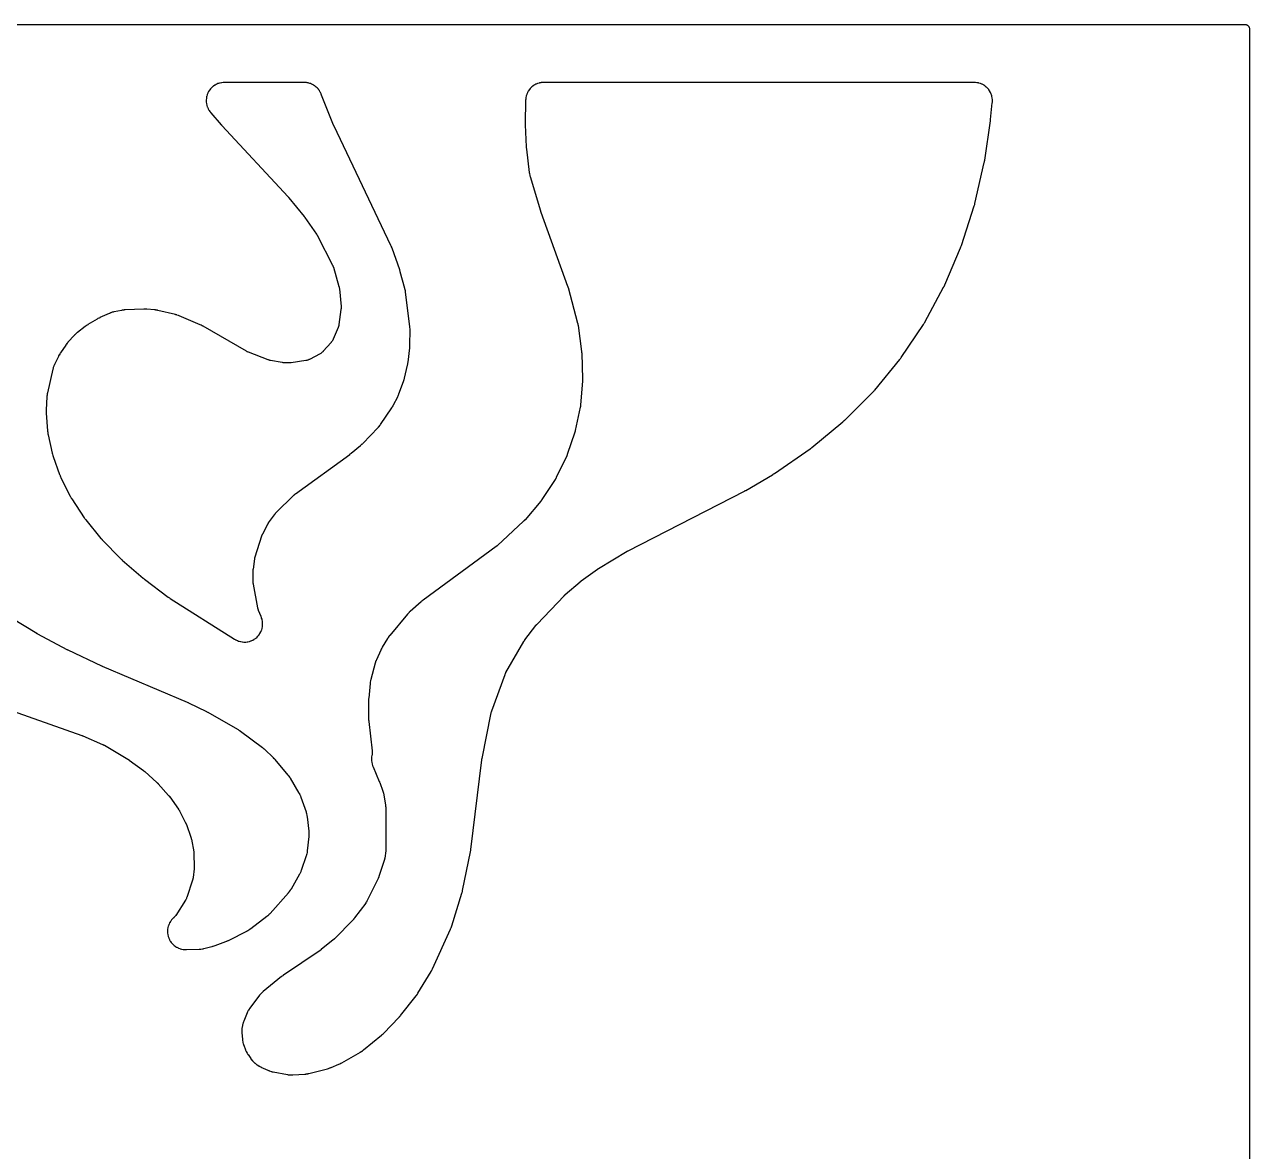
# Model space of a CAD drawing. Header units: millimetres. Extents: x 0 to 300, y 0 to 300.
# Drawn here: x 130.9 to 300, y 144.5 to 300.1 of the extents above; entities that cross this region are included whole.
import ezdxf

# ---------------------------------------------------------------- set-up
doc = ezdxf.new("R2010")
doc.units = ezdxf.units.MM
doc.layers.add('CUT', color=7, linetype='CONTINUOUS')

msp = doc.modelspace()

# ---------------------------------------------------------------- linework, layer by layer
at = {"layer": 'CUT'}
for points in [[(1.4375, 300.0625), (298.5289, 300.0625), (299.4142, 300.0625), (299.4877, 300.0589), (299.5458, 300.0503), (299.6029, 300.036), (299.6583, 300.0162), (299.7114, 299.991), (299.7619, 299.9608), (299.8091, 299.9257), (299.8527, 299.8863), (299.8922, 299.8427), (299.9272, 299.7954), (299.9574, 299.745), (299.9826, 299.6918), (300.0024, 299.6365), (300.0167, 299.5794), (300.0253, 299.5212), (300.0289, 299.4478), (300.0289, 298.5625), (300.0289, 1.4375)], [(126.9577, 206.1261), (138.8512, 201.9427), (138.8572, 201.9406), (138.8713, 201.9355), (138.8773, 201.9333), (138.8917, 201.9281), (138.899, 201.9253), (138.9162, 201.9188), (138.9235, 201.916), (138.932, 201.9127), (138.9393, 201.9099), (138.9564, 201.9031), (138.9637, 201.9001), (138.9675, 201.8986), (138.9761, 201.895), (138.9961, 201.8866), (139.0047, 201.883), (141.7042, 200.7158), (141.7169, 200.7101), (141.7466, 200.6967), (141.7593, 200.6909), (141.7745, 200.6837), (141.787, 200.6777), (141.8161, 200.6635), (141.8286, 200.6573), (141.8428, 200.6501), (141.8551, 200.6437), (141.8838, 200.6286), (141.8961, 200.622), (141.9109, 200.6139), (141.9231, 200.6071), (141.9513, 200.5911), (141.9633, 200.5841), (145.1933, 198.6841), (145.2035, 198.678), (145.2271, 198.6637), (145.2372, 198.6575), (145.2494, 198.6499), (145.2594, 198.6435), (145.2826, 198.6286), (145.2925, 198.6221), (145.3039, 198.6146), (145.3137, 198.608), (145.3366, 198.5925), (145.3463, 198.5858), (145.3581, 198.5775), (145.3678, 198.5707), (145.3902, 198.5545), (145.3997, 198.5475), (147.3588, 197.0983), (147.3671, 197.0921), (147.3865, 197.0773), (147.3948, 197.071), (147.4049, 197.0632), (147.4131, 197.0567), (147.4321, 197.0416), (147.4403, 197.035), (147.4496, 197.0275), (147.4576, 197.0208), (147.4763, 197.0052), (147.4843, 196.9985), (147.494, 196.9902), (147.5019, 196.9834), (147.5202, 196.9674), (147.528, 196.9605), (149.2216, 195.4459), (149.231, 195.4374), (149.2527, 195.4174), (149.262, 195.4087), (149.2732, 195.3981), (149.2823, 195.3894), (149.3035, 195.3688), (149.3125, 195.3599), (149.3228, 195.3496), (149.3317, 195.3406), (149.3522, 195.3194), (149.361, 195.3103), (149.3716, 195.299), (149.3802, 195.2898), (149.4002, 195.268), (149.4087, 195.2586), (150.834, 193.6615), (150.8422, 193.6522), (150.8612, 193.6303), (150.8693, 193.6209), (150.879, 193.6093), (150.887, 193.5998), (150.9053, 193.5774), (150.9131, 193.5678), (150.922, 193.5566), (150.9297, 193.5469), (150.9474, 193.524), (150.955, 193.5142), (150.9641, 193.5021), (150.9715, 193.4921), (150.9886, 193.4688), (150.9958, 193.4588), (152.183, 191.7901), (152.187, 191.7846), (152.1961, 191.7715), (152.1977, 191.7691), (152.2149, 191.7435), (152.2484, 191.6917), (152.2596, 191.6737), (152.2744, 191.6482), (152.3122, 191.5801), (152.3279, 191.5505), (153.1633, 189.9043), (153.1696, 189.8915), (153.1841, 189.8617), (153.1903, 189.8489), (153.1975, 189.8335), (153.2033, 189.8207), (153.2168, 189.7908), (153.2224, 189.7779), (153.2289, 189.763), (153.2343, 189.75), (153.2469, 189.7196), (153.2522, 189.7065), (153.2585, 189.6905), (153.2635, 189.6773), (153.2751, 189.6465), (153.28, 189.6333), (153.8947, 187.9175), (153.8978, 187.9086), (153.9026, 187.8949), (153.9101, 187.8721), (153.9198, 187.8414), (153.928, 187.814), (153.9342, 187.7922), (153.9376, 187.7797), (153.9389, 187.775), (153.9457, 187.7478), (153.9599, 187.6869), (153.9677, 187.6503), (153.97, 187.6379), (153.9717, 187.6286), (154.2889, 185.861), (154.29, 185.8543), (154.2927, 185.8385), (154.2932, 185.8356), (154.2978, 185.8049), (154.3061, 185.7432), (154.3086, 185.722), (154.311, 185.6924), (154.3161, 185.614), (154.3177, 185.5804), (154.3647, 183.8744), (154.365, 183.8585), (154.3654, 183.8215), (154.3654, 183.8056), (154.3652, 183.7867), (154.365, 183.771), (154.3641, 183.7343), (154.3635, 183.7187), (154.3628, 183.7006), (154.3619, 183.6849), (154.3597, 183.6482), (154.3587, 183.6325), (154.3572, 183.6133), (154.3558, 183.5976), (154.3523, 183.5611), (154.3507, 183.5454), (154.2142, 182.3388), (154.2128, 182.3272), (154.2108, 182.3114), (154.2037, 182.2649), (154.1898, 182.1876), (154.183, 182.1536), (154.1749, 182.1199), (154.155, 182.044), (154.1418, 181.9988), (154.137, 181.9837), (154.1334, 181.9725), (153.3363, 179.5817), (153.3333, 179.5728), (153.3286, 179.5592), (153.3205, 179.5367), (153.3092, 179.5067), (153.2988, 179.4803), (153.2973, 179.4765), (153.277, 179.4309), (153.2477, 179.3694), (153.2177, 179.3121), (153.195, 179.2723), (153.1756, 179.2397), (153.169, 179.2293), (153.164, 179.2215), (151.8094, 177.109), (151.8038, 177.1004), (151.7951, 177.0871), (151.7803, 177.0653), (151.7601, 177.0365), (151.7417, 177.0111), (151.739, 177.0076), (151.7046, 176.9647), (151.6559, 176.9077), (151.6075, 176.8554), (151.5679, 176.8158), (151.5586, 176.8066), (151.5494, 176.7977), (151.5372, 176.7861), (151.476, 176.7289), (151.4654, 176.7187), (151.4245, 176.6786), (151.4041, 176.6576), (151.2766, 176.5197), (151.239, 176.4747), (151.1272, 176.327), (151.0941, 176.2787), (150.9972, 176.1208), (150.969, 176.0694), (150.8879, 175.9028), (150.8649, 175.8489), (150.8005, 175.6752), (150.7828, 175.6194), (150.7356, 175.4402), (150.7235, 175.3829), (150.694, 175.2), (150.6876, 175.1417), (150.6761, 174.9568), (150.6753, 174.8982), (150.6819, 174.7131), (150.6868, 174.6547), (150.7115, 174.4711), (150.7221, 174.4135), (150.7645, 174.2331), (150.7807, 174.1768), (150.8405, 174.0015), (150.8621, 173.947), (150.9388, 173.7783), (150.9656, 173.7262), (151.0583, 173.5658), (151.0901, 173.5166), (151.198, 173.366), (151.2345, 173.3201), (151.3566, 173.1808), (151.3973, 173.1386), (151.5324, 173.0119), (151.577, 172.9739), (151.7239, 172.861), (151.772, 172.8275), (151.9292, 172.7294), (151.9803, 172.7009), (152.1463, 172.6186), (152.2, 172.5951), (152.3732, 172.5294), (152.429, 172.5113), (152.6077, 172.4628), (152.665, 172.4502), (152.8477, 172.4194), (152.9059, 172.4125), (153.0932, 172.3994), (153.1225, 172.3981), (153.1797, 172.3969), (153.1944, 172.3968), (153.2896, 172.3971), (153.3043, 172.3974), (155.0571, 172.4467), (155.0728, 172.4474), (155.1747, 172.4529), (155.1904, 172.454), (155.2515, 172.4589), (155.2827, 172.4622), (155.4849, 172.4893), (155.5159, 172.4942), (155.5762, 172.5055), (155.5916, 172.5086), (155.6914, 172.53), (155.7067, 172.5335), (156.8099, 172.8006), (156.8283, 172.8054), (156.9479, 172.8384), (156.9662, 172.8438), (157.1148, 172.8899), (157.1329, 172.8959), (157.2501, 172.9364), (157.268, 172.9429), (158.7195, 173.4972), (158.7342, 173.503), (158.8292, 173.5422), (158.8438, 173.5485), (158.9618, 173.6008), (158.9762, 173.6074), (159.069, 173.6516), (159.0832, 173.6586), (161.7169, 174.9973), (161.729, 175.0036), (161.8069, 175.0455), (161.8189, 175.0521), (161.8652, 175.0783), (161.8885, 175.0923), (162.0384, 175.1864), (162.0611, 175.2014), (162.1048, 175.2318), (162.1159, 175.2397), (162.1875, 175.2918), (162.1984, 175.2999), (164.401, 176.9809), (164.4123, 176.9897), (164.4847, 177.0477), (164.4957, 177.0568), (164.5384, 177.0927), (164.5598, 177.1116), (164.6959, 177.2376), (164.7163, 177.2575), (164.7554, 177.2973), (164.7653, 177.3076), (164.8287, 177.3754), (164.8383, 177.3859), (167.3879, 180.2433), (167.3983, 180.2553), (167.4649, 180.334), (167.475, 180.3463), (167.5137, 180.3946), (167.5329, 180.4199), (167.6532, 180.5874), (167.671, 180.6137), (167.7044, 180.6658), (167.7128, 180.6793), (167.7661, 180.7676), (167.7741, 180.7813), (168.9365, 182.8262), (168.9433, 182.8384), (168.9862, 182.9183), (168.9927, 182.9306), (169.0174, 182.9792), (169.0295, 183.0044), (169.104, 183.1696), (169.1149, 183.1953), (169.135, 183.2459), (169.1399, 183.2589), (169.1714, 183.344), (169.1761, 183.3571), (169.8647, 185.3618), (169.8698, 185.3775), (169.9019, 185.48), (169.9066, 185.4958), (169.9242, 185.5578), (169.9323, 185.5899), (169.9793, 185.7993), (169.9856, 185.8317), (169.9962, 185.8953), (169.9987, 185.9116), (170.0135, 186.0179), (170.0156, 186.0343), (170.2349, 188.0097), (170.2365, 188.027), (170.2457, 188.1399), (170.2469, 188.1572), (170.2505, 188.2251), (170.2513, 188.2599), (170.25, 188.4861), (170.2488, 188.5209), (170.2445, 188.5887), (170.2432, 188.6061), (170.2327, 188.7188), (170.2308, 188.7361), (169.9908, 190.6987), (169.9887, 190.7145), (169.9734, 190.8167), (169.9708, 190.8324), (169.96, 190.8936), (169.9537, 190.9248), (169.907, 191.1261), (169.899, 191.1569), (169.8818, 191.2166), (169.8772, 191.2318), (169.8459, 191.3304), (169.8409, 191.3455), (169.1285, 193.3996), (169.1234, 193.4135), (169.0895, 193.504), (169.0841, 193.5178), (169.0624, 193.5717), (169.0506, 193.5989), (168.9696, 193.7742), (168.9565, 193.8009), (168.9295, 193.8523), (168.9225, 193.8654), (168.8756, 193.9498), (168.8682, 193.9627), (167.6537, 196.0258), (167.6471, 196.0367), (167.6038, 196.107), (167.597, 196.1177), (167.57, 196.1594), (167.5557, 196.1804), (167.4602, 196.3151), (167.4451, 196.3355), (167.4147, 196.3748), (167.4068, 196.3848), (167.3549, 196.449), (167.3468, 196.4588), (165.5154, 198.6265), (165.5043, 198.6393), (165.4309, 198.7215), (165.4194, 198.7339), (165.3243, 198.8344), (165.3125, 198.8465), (165.2345, 198.9243), (165.2224, 198.9361), (164.1387, 199.9585), (164.1261, 199.9701), (164.0431, 200.044), (164.0302, 200.0552), (163.9234, 200.145), (163.9102, 200.1559), (163.8231, 200.225), (163.8095, 200.2354), (160.7683, 202.5105), (160.753, 202.5215), (160.6531, 202.5915), (160.6375, 202.602), (160.5094, 202.6859), (160.4936, 202.696), (160.3894, 202.7596), (160.3732, 202.7691), (156.2965, 205.0875), (156.2889, 205.0917), (156.2359, 205.1209), (156.2277, 205.1253), (156.161, 205.1606), (156.1529, 205.1648), (156.0998, 205.1919), (156.0911, 205.1963), (153.6379, 206.398), (153.631, 206.4013), (153.583, 206.4241), (153.5755, 206.4275), (153.5152, 206.4551), (153.5078, 206.4584), (153.4599, 206.4796), (153.452, 206.483), (141.6921, 211.473), (141.6811, 211.4778), (141.6701, 211.4825), (141.6567, 211.4884), (141.6481, 211.4922), (141.6347, 211.4982), (141.6283, 211.5012), (141.6239, 211.5032), (141.613, 211.5082), (141.6083, 211.5104), (136.942, 213.7079), (136.9288, 213.7141), (136.9153, 213.7207), (136.9107, 213.7229), (136.8997, 213.7283), (136.8949, 213.7306), (136.8895, 213.7333), (136.8847, 213.7357), (136.8737, 213.7413), (136.8696, 213.7434), (136.8607, 213.7479), (136.8481, 213.7545), (136.8425, 213.7574), (132.7675, 215.9158), (132.7623, 215.9186), (132.7502, 215.9251), (132.745, 215.9279), (132.7327, 215.9346), (132.7264, 215.9381), (132.7117, 215.9463), (132.7054, 215.9499), (132.6981, 215.954), (132.6918, 215.9576), (132.6772, 215.9661), (132.6709, 215.9697), (132.6677, 215.9716), (132.6604, 215.976), (132.6432, 215.9863), (132.6359, 215.9907), (129.1611, 218.128)]]:
    msp.add_lwpolyline(points, dxfattribs=at)
for points in [[(133.9456, 246.4503), (133.9467, 246.4321), (134.1258, 243.9684), (134.1278, 243.9469), (134.143, 243.8075), (134.1457, 243.7861), (134.171, 243.6121), (134.1745, 243.5908), (134.1997, 243.4529), (134.204, 243.4318), (134.761, 240.8983), (134.7654, 240.8797), (134.7959, 240.7596), (134.8009, 240.7412), (134.8438, 240.5917), (134.8494, 240.5735), (134.8874, 240.4555), (134.8936, 240.4375), (135.7882, 237.9372), (135.7947, 237.9199), (135.8385, 237.8084), (135.8455, 237.7913), (135.9047, 237.6531), (135.9122, 237.6363), (135.9628, 237.5277), (135.9709, 237.5111), (137.2469, 234.9773), (137.255, 234.9618), (137.3092, 234.8615), (137.3178, 234.8462), (137.3895, 234.7224), (137.3985, 234.7074), (137.4585, 234.6105), (137.4679, 234.5957), (139.1859, 231.9932), (139.1944, 231.9806), (139.2508, 231.8998), (139.2596, 231.8874), (139.3329, 231.7878), (139.342, 231.7757), (139.4024, 231.6978), (139.4118, 231.6859), (141.4934, 229.1356), (141.5022, 229.1252), (141.5599, 229.0577), (141.5689, 229.0474), (141.6432, 228.9643), (141.6525, 228.9542), (141.7132, 228.8894), (141.7226, 228.8796), (144.1833, 226.3704), (144.1924, 226.3613), (144.2522, 226.3029), (144.2615, 226.2941), (144.3381, 226.2223), (144.3476, 226.2137), (144.4099, 226.1579), (144.4195, 226.1494), (147.3163, 223.6625), (147.323, 223.6568), (147.3699, 223.6177), (147.3772, 223.6118), (147.4364, 223.564), (147.4436, 223.5583), (147.4909, 223.5212), (147.4987, 223.5152), (150.7707, 221.0417), (150.7809, 221.0342), (150.8473, 220.9861), (150.8576, 220.9788), (150.9422, 220.9203), (150.9527, 220.9132), (151.021, 220.868), (151.0316, 220.8612), (159.9234, 215.2465), (159.9359, 215.2388), (160.0172, 215.1902), (160.0298, 215.1828), (160.0794, 215.1548), (160.1052, 215.1411), (160.2722, 215.0571), (160.3255, 215.0334), (160.4975, 214.967), (160.5528, 214.9486), (160.7305, 214.8992), (160.7874, 214.8863), (160.969, 214.8543), (161.0268, 214.847), (161.2107, 214.8328), (161.269, 214.8312), (161.4533, 214.8349), (161.5115, 214.8389), (161.6946, 214.8605), (161.7522, 214.8702), (161.9323, 214.9095), (161.9886, 214.9247), (162.1641, 214.9813), (162.2187, 215.0018), (162.3879, 215.0752), (162.4402, 215.101), (162.6014, 215.1904), (162.651, 215.2212), (162.8028, 215.3259), (162.8491, 215.3613), (162.9901, 215.4802), (163.0328, 215.5199), (163.1615, 215.652), (163.2001, 215.6957), (163.3154, 215.8396), (163.3496, 215.8868), (163.4503, 216.0413), (163.4798, 216.0916), (163.5651, 216.2551), (163.5895, 216.308), (163.6585, 216.479), (163.6777, 216.5341), (163.7298, 216.711), (163.7435, 216.7677), (163.7782, 216.9488), (163.7863, 217.0065), (163.8033, 217.1902), (163.8058, 217.2484), (163.8048, 217.4328), (163.8016, 217.4911), (163.7827, 217.6745), (163.774, 217.7321), (163.7374, 217.9129), (163.723, 217.9694), (163.6683, 218.1481), (163.6591, 218.1758), (163.6398, 218.2294), (163.6347, 218.2431), (163.6004, 218.3315), (163.5949, 218.345), (163.2452, 219.1854), (163.2406, 219.1965), (163.2346, 219.2115), (163.218, 219.2565), (163.1923, 219.3322), (163.1815, 219.3659), (163.1722, 219.4), (163.1526, 219.4775), (163.1421, 219.5243), (163.1389, 219.5401), (163.1367, 219.5519), (162.5373, 222.8232), (162.5355, 222.8331), (162.5329, 222.8486), (162.5289, 222.8742), (162.524, 222.9086), (162.5202, 222.9392), (162.5175, 222.9635), (162.5162, 222.9775), (162.5157, 222.9826), (162.5134, 223.0129), (162.5095, 223.0802), (162.5081, 223.1206), (162.5079, 223.1342), (162.5079, 223.1443), (162.5057, 224.5821), (162.5058, 224.5969), (162.5063, 224.6315), (162.5066, 224.6464), (162.5072, 224.6644), (162.5078, 224.6793), (162.5094, 224.7138), (162.5103, 224.7286), (162.5114, 224.7456), (162.5124, 224.7604), (162.5152, 224.7949), (162.5166, 224.8096), (162.5183, 224.8276), (162.5199, 224.8424), (162.5238, 224.8768), (162.5256, 224.8915), (162.7096, 226.2956), (162.711, 226.3057), (162.7132, 226.3214), (162.7173, 226.3472), (162.7232, 226.3818), (162.729, 226.4123), (162.7341, 226.4365), (162.7371, 226.4503), (162.7382, 226.4554), (162.7454, 226.4851), (162.7626, 226.551), (162.7737, 226.5902), (162.7778, 226.6033), (162.7809, 226.6131), (163.7104, 229.4993), (163.7135, 229.5086), (163.7183, 229.5231), (163.7266, 229.5469), (163.7382, 229.5786), (163.749, 229.6066), (163.7579, 229.6287), (163.7631, 229.6413), (163.7651, 229.6459), (163.777, 229.6729), (163.8044, 229.7325), (163.8216, 229.7678), (163.8277, 229.7796), (163.8323, 229.7883), (164.4769, 231.0076), (164.4838, 231.0205), (164.5003, 231.0504), (164.5074, 231.0632), (164.5163, 231.0787), (164.5236, 231.0914), (164.541, 231.1207), (164.5486, 231.1333), (164.5574, 231.1476), (164.5652, 231.16), (164.5835, 231.1888), (164.5915, 231.2011), (164.6014, 231.216), (164.6095, 231.2281), (164.6288, 231.2563), (164.6372, 231.2683), (165.4477, 232.4122), (165.4534, 232.4202), (165.4624, 232.4325), (165.4774, 232.4527), (165.4979, 232.4794), (165.5165, 232.5028), (165.5316, 232.5211), (165.5403, 232.5315), (165.5436, 232.5354), (165.563, 232.5575), (165.6069, 232.606), (165.6339, 232.6344), (165.6432, 232.6439), (165.6501, 232.6508), (168.1323, 235.1067), (168.1372, 235.1116), (168.1488, 235.1229), (168.1509, 235.1249), (168.1738, 235.1463), (168.2204, 235.1884), (168.2366, 235.2026), (168.2598, 235.2216), (168.3223, 235.2707), (168.3494, 235.2912), (175.8383, 240.7353), (175.846, 240.741), (175.8995, 240.7812), (175.9077, 240.7875), (175.9736, 240.8389), (175.9816, 240.8452), (176.033, 240.8866), (176.0413, 240.8935), (177.3279, 241.9699), (177.3398, 241.9802), (177.4167, 242.048), (177.4284, 242.0586), (177.5226, 242.1463), (177.534, 242.1572), (177.6071, 242.2289), (177.6183, 242.2401), (179.7465, 244.44), (179.7555, 244.4495), (179.8135, 244.5121), (179.8223, 244.5218), (179.8563, 244.5602), (179.8733, 244.5802), (179.9807, 244.7127), (179.9968, 244.7334), (180.0273, 244.7746), (180.035, 244.7853), (180.0843, 244.8549), (180.0917, 244.8657), (181.6485, 247.1715), (181.6591, 247.1878), (181.7261, 247.2944), (181.7362, 247.311), (181.816, 247.4474), (181.8255, 247.4643), (181.8856, 247.5751), (181.8945, 247.5923), (182.4476, 248.6959), (182.4547, 248.7104), (182.4992, 248.8055), (182.5058, 248.8202), (182.5584, 248.941), (182.5647, 248.9559), (182.604, 249.0532), (182.6098, 249.0683), (183.2505, 250.7864), (183.2569, 250.8044), (183.2966, 250.9222), (183.3024, 250.9405), (183.3475, 251.0898), (183.3527, 251.1082), (183.3848, 251.2283), (183.3895, 251.2469), (183.8132, 253.0619), (183.8168, 253.0784), (183.8388, 253.1865), (183.842, 253.2032), (183.8658, 253.3395), (183.8685, 253.3563), (183.8843, 253.4654), (183.8865, 253.4823), (184.1151, 255.4398), (184.1167, 255.4556), (184.1259, 255.5583), (184.1272, 255.5742), (184.1353, 255.7034), (184.1361, 255.7192), (184.1399, 255.8223), (184.1403, 255.8382), (184.1616, 257.8841), (184.1614, 257.9046), (184.1583, 258.0378), (184.1574, 258.0583), (184.1478, 258.2251), (184.1462, 258.2456), (184.134, 258.3782), (184.1317, 258.3986), (183.533, 263.1138), (183.5301, 263.1339), (183.5091, 263.264), (183.5055, 263.284), (183.4736, 263.4463), (183.4694, 263.4661), (183.4396, 263.5946), (183.4347, 263.6142), (182.8115, 265.9421), (182.8086, 265.9527), (182.7874, 266.0263), (182.784, 266.0376), (182.7558, 266.1289), (182.7523, 266.1399), (182.7286, 266.2116), (182.7246, 266.2233), (181.6677, 269.2156), (181.6622, 269.2305), (181.6255, 269.3264), (181.6196, 269.341), (181.5704, 269.4602), (181.5641, 269.4747), (181.5224, 269.5685), (181.5158, 269.5829), (173.6646, 286.0483), (173.6621, 286.0535), (173.6565, 286.0655), (173.6541, 286.0706), (173.6484, 286.083), (173.6455, 286.0893), (173.6388, 286.1042), (173.636, 286.1105), (173.6327, 286.1179), (173.6299, 286.1243), (173.6234, 286.1393), (173.6206, 286.1458), (173.6192, 286.149), (173.616, 286.1567), (173.6087, 286.1745), (173.6055, 286.1822), (171.9455, 290.3046), (171.9414, 290.3148), (171.9321, 290.3388), (171.9282, 290.3491), (171.9247, 290.3585), (171.9221, 290.3652), (171.9041, 290.4115), (171.9013, 290.4187), (171.8713, 290.493), (171.8602, 290.5189), (171.7855, 290.6817), (171.7596, 290.7318), (171.669, 290.8885), (171.6381, 290.9365), (171.5333, 291.0834), (171.498, 291.1283), (171.3798, 291.2645), (171.3404, 291.3058), (171.2098, 291.4303), (171.1666, 291.4676), (171.0248, 291.5791), (170.9783, 291.6122), (170.8265, 291.7097), (170.777, 291.7382), (170.6166, 291.8208), (170.5647, 291.8445), (170.3972, 291.9115), (170.3433, 291.9302), (170.1702, 291.981), (170.1147, 291.9944), (169.9375, 292.0285), (169.8811, 292.0367), (169.699, 292.054), (169.6705, 292.0561), (169.6148, 292.0587), (169.6006, 292.0592), (169.5079, 292.0614), (169.4936, 292.0616), (158.5788, 292.0616), (158.5639, 292.0614), (158.4672, 292.059), (158.4523, 292.0585), (158.3942, 292.0556), (158.3646, 292.0534), (158.1747, 292.0345), (158.1159, 292.0256), (157.9314, 291.9886), (157.8737, 291.9739), (157.6939, 291.9188), (157.6379, 291.8985), (157.4644, 291.8258), (157.4107, 291.8001), (157.2453, 291.7105), (157.1944, 291.6796), (157.0386, 291.5741), (156.9911, 291.5383), (156.8465, 291.4179), (156.8027, 291.3775), (156.6708, 291.2434), (156.6312, 291.1989), (156.5133, 291.0524), (156.4783, 291.0042), (156.3754, 290.8467), (156.3454, 290.7953), (156.2587, 290.6283), (156.2339, 290.5742), (156.1641, 290.3995), (156.1448, 290.3432), (156.0926, 290.1624), (156.079, 290.1045), (156.045, 289.9194), (156.0372, 289.8604), (156.0217, 289.6729), (156.0198, 289.6134), (156.023, 289.4253), (156.0269, 289.3659), (156.0487, 289.1791), (156.0586, 289.1204), (156.0988, 288.9366), (156.1144, 288.8791), (156.1726, 288.7002), (156.1938, 288.6446), (156.2694, 288.4723), (156.2961, 288.4191), (156.3884, 288.2552), (156.4202, 288.2048), (156.5298, 288.0488), (156.5475, 288.0248), (156.5832, 287.979), (156.5925, 287.9674), (156.6539, 287.8926), (156.6634, 287.8812), (158.0816, 286.2364), (158.085, 286.2325), (158.1085, 286.2057), (158.1122, 286.2015), (158.1419, 286.1683), (158.1455, 286.1643), (158.1692, 286.1383), (158.1731, 286.134), (167.3279, 276.2661), (167.3318, 276.2618), (167.3409, 276.2519), (167.3448, 276.2476), (167.3541, 276.2373), (167.3588, 276.232), (167.3699, 276.2196), (167.3746, 276.2143), (167.38, 276.2081), (167.3847, 276.2027), (167.3955, 276.1901), (167.4002, 276.1847), (167.4025, 276.1819), (167.4079, 276.1755), (167.4205, 276.1604), (167.4259, 276.1539), (169.5383, 273.5665), (169.5429, 273.5609), (169.5534, 273.5478), (169.5578, 273.5422), (169.5684, 273.5288), (169.5739, 273.5218), (169.5864, 273.5056), (169.5918, 273.4986), (169.598, 273.4905), (169.6033, 273.4834), (169.6156, 273.4669), (169.6208, 273.4598), (169.6235, 273.4561), (169.6296, 273.4476), (169.6437, 273.4278), (169.6497, 273.4192), (171.2238, 271.1492), (171.2322, 271.1368), (171.2516, 271.1078), (171.2599, 271.0953), (171.2696, 271.0801), (171.2776, 271.0676), (171.2959, 271.0381), (171.3036, 271.0254), (171.3124, 271.0108), (171.32, 270.9979), (171.3374, 270.9678), (171.3447, 270.9548), (171.3535, 270.939), (171.3606, 270.9259), (171.377, 270.8952), (171.3839, 270.882), (173.442, 266.8677), (173.4468, 266.8582), (173.4542, 266.8434), (173.466, 266.8188), (173.4813, 266.7855), (173.4944, 266.7557), (173.5043, 266.7319), (173.5099, 266.7183), (173.5119, 266.7132), (173.5232, 266.6833), (173.5471, 266.6164), (173.5605, 266.576), (173.5647, 266.5622), (173.5678, 266.552), (174.342, 263.903), (174.345, 263.8926), (174.3496, 263.8763), (174.3567, 263.8492), (174.3656, 263.8128), (174.373, 263.7804), (174.3783, 263.7545), (174.3813, 263.7397), (174.3823, 263.7342), (174.3878, 263.702), (174.3988, 263.6301), (174.4043, 263.5869), (174.4058, 263.5722), (174.4068, 263.5614), (174.6269, 261.1377), (174.6279, 261.1254), (174.6292, 261.1088), (174.6316, 261.0595), (174.6334, 260.9771), (174.6335, 260.9407), (174.632, 260.9044), (174.6271, 260.8222), (174.6227, 260.773), (174.6208, 260.7564), (174.6193, 260.7442), (174.3482, 258.654), (174.3468, 258.6439), (174.3446, 258.6281), (174.3405, 258.6022), (174.3346, 258.5674), (174.3287, 258.5367), (174.3279, 258.5324), (174.315, 258.4789), (174.2954, 258.4065), (174.274, 258.3386), (174.257, 258.2913), (174.242, 258.2524), (174.2369, 258.2398), (174.2329, 258.2304), (173.5514, 256.6292), (173.5466, 256.6179), (173.5399, 256.6028), (173.5188, 256.5584), (173.4926, 256.507), (173.4505, 256.433), (173.4064, 256.3635), (173.3569, 256.2931), (173.3204, 256.2462), (173.2887, 256.2077), (173.2781, 256.1954), (173.2699, 256.1862), (172.1772, 254.9647), (172.1499, 254.9355), (172.0985, 254.883), (172.0401, 254.8283), (171.9995, 254.7936), (171.9364, 254.7444), (171.893, 254.7134), (171.8257, 254.67), (171.7624, 254.6329), (171.7274, 254.6135), (170.2661, 253.8436), (170.255, 253.8378), (170.2399, 253.8302), (170.1945, 253.8086), (170.1406, 253.7849), (170.0594, 253.7537), (169.9795, 253.7273), (169.8948, 253.7039), (169.8355, 253.6906), (169.7855, 253.6809), (169.7691, 253.6781), (169.7568, 253.6762), (167.7486, 253.3721), (167.7386, 253.3706), (167.7231, 253.3685), (167.6975, 253.3652), (167.663, 253.3614), (167.6324, 253.3586), (167.608, 253.3567), (167.5941, 253.3557), (167.5889, 253.3554), (167.5587, 253.3541), (167.4914, 253.3523), (167.4511, 253.3521), (167.4375, 253.3523), (167.4274, 253.3526), (166.7993, 253.3708), (166.7926, 253.371), (166.7768, 253.3716), (166.7739, 253.3717), (166.7434, 253.3735), (166.6822, 253.378), (166.6613, 253.3798), (166.6322, 253.3833), (166.5556, 253.3941), (166.5228, 253.3994), (164.8889, 253.6913), (164.8781, 253.6933), (164.8612, 253.6965), (164.8336, 253.7022), (164.7975, 253.7103), (164.7652, 253.7182), (164.7396, 253.7249), (164.725, 253.7289), (164.7196, 253.7304), (164.6883, 253.7398), (164.6189, 253.7621), (164.5777, 253.7764), (164.5639, 253.7816), (164.5537, 253.7855), (161.8453, 254.8389), (161.8389, 254.8414), (161.824, 254.8474), (161.8212, 254.8485), (161.7926, 254.8605), (161.7356, 254.8857), (161.7161, 254.8947), (161.6896, 254.908), (161.6198, 254.9446), (161.5902, 254.9609), (155.5784, 258.4133), (155.5633, 258.4217), (155.4641, 258.4749), (155.4487, 258.4829), (155.3222, 258.5461), (155.3066, 258.5536), (155.2044, 258.6011), (155.1885, 258.6081), (152.2996, 259.8491), (152.2878, 259.8541), (152.2104, 259.8853), (152.1984, 259.89), (152.1515, 259.9079), (152.1273, 259.9165), (151.9689, 259.969), (151.9444, 259.9765), (151.8961, 259.9903), (151.8837, 259.9936), (151.803, 260.0148), (151.7905, 260.0179), (149.362, 260.5981), (149.3511, 260.6006), (149.2746, 260.6173), (149.2632, 260.6197), (149.2128, 260.6297), (149.1884, 260.6341), (149.0361, 260.6579), (149.0125, 260.6611), (148.9715, 260.6659), (148.9603, 260.667), (148.8832, 260.6745), (148.8707, 260.6756), (147.8443, 260.7536), (147.8276, 260.7547), (147.7198, 260.7598), (147.7032, 260.7604), (147.5677, 260.7632), (147.5511, 260.7633), (147.4432, 260.7625), (147.4265, 260.7621), (144.8344, 260.6713), (144.8219, 260.6707), (144.7405, 260.6662), (144.728, 260.6653), (144.6791, 260.6616), (144.6541, 260.6591), (144.4922, 260.6398), (144.4674, 260.6363), (144.419, 260.6285), (144.4066, 260.6264), (144.3264, 260.6117), (144.3141, 260.6093), (143.292, 260.3996), (143.2759, 260.3961), (143.1714, 260.3716), (143.1553, 260.3676), (143.093, 260.3512), (143.0613, 260.3419), (142.8572, 260.276), (142.826, 260.265), (142.7659, 260.2418), (142.7506, 260.2357), (142.6515, 260.1944), (142.6363, 260.1878), (141.3404, 259.6052), (141.3247, 259.5978), (141.2234, 259.5487), (141.208, 259.5409), (141.0826, 259.4756), (141.0674, 259.4674), (140.9691, 259.4125), (140.9541, 259.4039), (139.683, 258.6453), (139.6675, 258.6358), (139.5677, 258.572), (139.5525, 258.562), (139.4297, 258.4782), (139.4148, 258.4677), (139.3191, 258.398), (139.3045, 258.3871), (138.2318, 257.5553), (138.222, 257.5476), (138.1595, 257.497), (138.1499, 257.4891), (138.113, 257.4579), (138.0944, 257.4415), (137.9758, 257.3328), (137.9579, 257.3157), (137.9236, 257.2815), (137.9149, 257.2727), (137.8591, 257.2148), (137.8506, 257.2058), (136.9256, 256.2053), (136.9183, 256.1971), (136.8674, 256.14), (136.8599, 256.1314), (136.8272, 256.0933), (136.8118, 256.0746), (136.7184, 255.9564), (136.7043, 255.9378), (136.6805, 255.9052), (136.6742, 255.8963), (136.6307, 255.8343), (136.6238, 255.8242), (135.8895, 254.7302), (135.8779, 254.7121), (135.8044, 254.5936), (135.7934, 254.5752), (135.7065, 254.4233), (135.6962, 254.4045), (135.6313, 254.281), (135.6217, 254.2618), (135.0805, 253.1354), (135.0735, 253.1203), (135.0292, 253.0211), (135.0226, 253.0057), (134.9977, 252.9455), (134.9858, 252.9143), (134.9141, 252.7094), (134.904, 252.6775), (134.8859, 252.6149), (134.8815, 252.5988), (134.8543, 252.4936), (134.8504, 252.4774), (134.1039, 249.2169), (134.1011, 249.204), (134.0838, 249.12), (134.0813, 249.107), (134.072, 249.0563), (134.0678, 249.0302), (134.0444, 248.8603), (134.0414, 248.834), (134.0366, 248.7827), (134.0355, 248.7695), (134.0294, 248.6839), (134.0286, 248.6708), (133.9413, 246.8908), (133.9407, 246.8725), (133.9384, 246.754), (133.9384, 246.7357), (133.9401, 246.587), (133.9406, 246.5687)], [(160.9306, 161.0221), (160.9312, 161.0093), (160.936, 160.9262), (160.9369, 160.9134), (161.0067, 160.0291), (161.008, 160.0147), (161.0177, 159.9208), (161.0194, 159.9064), (161.0266, 159.8501), (161.0309, 159.8214), (161.0634, 159.6382), (161.0763, 159.5816), (161.1264, 159.4023), (161.1349, 159.3745), (161.1528, 159.3207), (161.1575, 159.307), (161.1894, 159.2182), (161.1945, 159.2046), (161.4534, 158.5355), (161.4599, 158.5194), (161.5035, 158.4157), (161.5105, 158.3998), (161.5384, 158.3383), (161.5537, 158.3072), (161.6585, 158.1082), (161.6755, 158.078), (161.7103, 158.0202), (161.7195, 158.0055), (161.7803, 157.9108), (161.7899, 157.8964), (162.1731, 157.3364), (162.1817, 157.3242), (162.2385, 157.2454), (162.2474, 157.2334), (162.2827, 157.187), (162.3013, 157.1637), (162.4246, 157.0173), (162.4653, 156.9735), (162.6025, 156.8401), (162.6244, 156.8198), (162.6682, 156.7813), (162.6795, 156.7715), (162.7539, 156.7093), (162.7655, 156.6998), (162.9197, 156.5772), (162.934, 156.5661), (163.0283, 156.4956), (163.043, 156.485), (163.1008, 156.4445), (163.1311, 156.4246), (163.3315, 156.3014), (163.3629, 156.2833), (163.4252, 156.25), (163.4413, 156.2418), (163.5467, 156.1894), (163.563, 156.1816), (164.5304, 155.7374), (164.5471, 155.7301), (164.6562, 155.6839), (164.6731, 155.6771), (164.7394, 155.6514), (164.7737, 155.6393), (164.9993, 155.5673), (165.0344, 155.5573), (165.1032, 155.5398), (165.121, 155.5356), (165.2367, 155.51), (165.2545, 155.5063), (167.224, 155.133), (167.2367, 155.1307), (167.3194, 155.1168), (167.3322, 155.1148), (167.382, 155.1076), (167.4076, 155.1044), (167.5722, 155.0877), (167.6237, 155.0847), (167.7891, 155.0822), (167.8149, 155.0823), (167.8652, 155.0837), (167.8781, 155.0842), (167.9619, 155.0883), (167.9748, 155.0891), (169.6459, 155.2074), (169.6592, 155.2085), (169.7457, 155.2165), (169.759, 155.2179), (169.811, 155.2239), (169.8374, 155.2276), (170.009, 155.2552), (170.0353, 155.2601), (170.0865, 155.2707), (170.0995, 155.2735), (170.1842, 155.2931), (170.1972, 155.2962), (172.7402, 155.9428), (172.7614, 155.9486), (172.8987, 155.9889), (172.9197, 155.9955), (173.09, 156.0524), (173.1108, 156.0598), (173.2447, 156.1101), (173.2652, 156.1182), (174.3151, 156.5569), (174.3329, 156.5647), (174.4473, 156.6169), (174.4647, 156.6252), (174.6061, 156.6952), (174.6232, 156.7041), (174.734, 156.7636), (174.7509, 156.773), (177.2995, 158.2486), (177.3099, 158.2547), (177.3772, 158.2955), (177.3875, 158.3019), (177.4274, 158.3272), (177.4476, 158.3406), (177.5769, 158.4301), (177.5965, 158.4443), (177.6343, 158.4728), (177.6439, 158.4801), (177.7057, 158.5288), (177.7152, 158.5363), (180.2093, 160.5789), (180.2226, 160.5902), (180.3082, 160.6645), (180.3212, 160.6762), (180.4259, 160.7726), (180.4386, 160.7846), (180.5198, 160.8639), (180.5321, 160.8763), (182.5989, 163.0153), (182.6091, 163.0261), (182.6746, 163.0974), (182.6845, 163.1085), (182.7645, 163.1999), (182.7742, 163.2113), (182.8361, 163.2857), (182.8455, 163.2972), (184.9788, 165.9958), (184.9899, 166.0103), (185.0604, 166.1053), (185.0711, 166.1201), (185.156, 166.242), (185.1661, 166.2571), (185.2308, 166.3563), (185.2405, 166.3717), (187.0558, 169.3492), (187.0651, 169.365), (187.1238, 169.4682), (187.1326, 169.4842), (187.2023, 169.6159), (187.2106, 169.6321), (187.2628, 169.7387), (187.2706, 169.7553), (189.7494, 175.2221), (189.757, 175.2394), (189.8041, 175.3528), (189.8111, 175.3704), (189.8658, 175.5144), (189.8722, 175.5322), (189.9122, 175.6484), (189.918, 175.6663), (191.3125, 180.179), (191.3167, 180.1932), (191.3428, 180.2858), (191.3466, 180.3001), (191.3766, 180.4171), (191.3801, 180.4315), (191.4016, 180.5253), (191.4047, 180.5397), (192.494, 185.8861), (192.4961, 185.8971), (192.5102, 185.9731), (192.5122, 185.9849), (192.5278, 186.08), (192.5296, 186.0916), (192.5405, 186.167), (192.5421, 186.1794), (194.0645, 198.571), (194.0654, 198.5778), (194.0675, 198.5937), (194.0684, 198.6005), (194.0707, 198.6169), (194.0719, 198.6252), (194.0747, 198.6448), (194.076, 198.6531), (194.0775, 198.6628), (194.0789, 198.6712), (194.0822, 198.6907), (194.0836, 198.6991), (194.0844, 198.7033), (194.0862, 198.7132), (194.0905, 198.7363), (194.0924, 198.7461), (195.3576, 205.067), (195.359, 205.0738), (195.3624, 205.0898), (195.363, 205.0928), (195.3701, 205.1235), (195.3854, 205.185), (195.3909, 205.2061), (195.3996, 205.235), (195.4243, 205.3113), (195.4355, 205.3438), (197.2638, 210.3452), (197.2672, 210.3543), (197.2725, 210.3685), (197.2816, 210.3917), (197.2942, 210.4224), (197.3059, 210.4496), (197.3156, 210.4711), (197.3212, 210.4833), (197.3233, 210.4879), (197.336, 210.514), (197.3653, 210.5718), (197.3836, 210.6061), (197.39, 210.6175), (197.3948, 210.6259), (199.8522, 214.8872), (199.8593, 214.8992), (199.876, 214.9272), (199.8833, 214.9392), (199.8923, 214.9537), (199.8997, 214.9655), (199.9174, 214.993), (199.925, 215.0048), (199.9339, 215.0181), (199.9417, 215.0297), (199.9601, 215.0567), (199.9681, 215.0681), (199.978, 215.0821), (199.9862, 215.0934), (200.0055, 215.1198), (200.0138, 215.131), (201.5107, 217.1104), (201.5185, 217.1206), (201.5368, 217.1442), (201.5448, 217.1542), (201.5546, 217.1664), (201.5626, 217.1763), (201.5817, 217.1994), (201.5899, 217.2092), (201.5994, 217.2204), (201.6078, 217.2301), (201.6274, 217.2526), (201.6359, 217.2622), (201.6464, 217.2738), (201.655, 217.2833), (201.6753, 217.3052), (201.6841, 217.3145), (205.4123, 221.2269), (205.4201, 221.2349), (205.4383, 221.2536), (205.4462, 221.2615), (205.4558, 221.2711), (205.4638, 221.279), (205.4824, 221.2972), (205.4905, 221.3049), (205.4998, 221.3137), (205.5079, 221.3214), (205.527, 221.3391), (205.5353, 221.3466), (205.5454, 221.3558), (205.5537, 221.3632), (205.5733, 221.3805), (205.5817, 221.3878), (207.6243, 223.1443), (207.6317, 223.1505), (207.6489, 223.165), (207.6563, 223.1712), (207.6654, 223.1787), (207.6729, 223.1848), (207.6905, 223.1989), (207.698, 223.2049), (207.7067, 223.2118), (207.7144, 223.2178), (207.7322, 223.2315), (207.7399, 223.2373), (207.7493, 223.2444), (207.757, 223.2502), (207.7752, 223.2636), (207.783, 223.2693), (210.0179, 224.8798), (210.0252, 224.885), (210.0424, 224.8971), (210.0498, 224.9023), (210.0588, 224.9085), (210.0663, 224.9136), (210.0837, 224.9254), (210.0912, 224.9304), (210.0999, 224.9361), (210.1074, 224.9411), (210.1251, 224.9525), (210.1327, 224.9574), (210.142, 224.9632), (210.1496, 224.968), (210.1675, 224.9791), (210.1752, 224.9838), (214.1031, 227.3613), (214.1087, 227.3647), (214.1217, 227.3724), (214.1273, 227.3757), (214.1407, 227.3836), (214.1476, 227.3876), (214.1638, 227.3969), (214.1708, 227.4008), (214.1788, 227.4054), (214.1858, 227.4093), (214.2022, 227.4183), (214.2092, 227.4221), (214.2127, 227.424), (214.2211, 227.4285), (214.2407, 227.4388), (214.2492, 227.4432), (230.3126, 235.6672), (230.3196, 235.6708), (230.368, 235.6964), (230.3755, 235.7004), (230.4354, 235.7332), (230.4427, 235.7373), (230.4897, 235.7638), (230.4974, 235.7682), (234.201, 237.9331), (234.2102, 237.9386), (234.2739, 237.9774), (234.2837, 237.9835), (234.3621, 238.0333), (234.3716, 238.0394), (234.4329, 238.08), (234.4428, 238.0867), (239.3655, 241.4899), (239.3762, 241.4975), (239.445, 241.5473), (239.4556, 241.5551), (239.5406, 241.6196), (239.551, 241.6276), (239.6176, 241.6804), (239.6278, 241.6887), (243.8991, 245.2292), (243.9093, 245.2379), (243.9754, 245.2952), (243.9854, 245.3041), (244.0667, 245.3779), (244.0766, 245.387), (244.14, 245.4472), (244.1496, 245.4566), (248.0255, 249.3047), (248.0365, 249.3159), (248.1069, 249.3895), (248.1176, 249.401), (248.2035, 249.4958), (248.2139, 249.5075), (248.2804, 249.5847), (248.2905, 249.5967), (251.7474, 253.8327), (251.756, 253.8435), (251.8108, 253.9139), (251.8191, 253.9248), (251.8859, 254.0147), (251.8939, 254.0259), (251.9454, 254.0987), (251.9532, 254.11), (255.0072, 258.6421), (255.0153, 258.6544), (255.0667, 258.735), (255.0745, 258.7474), (255.1366, 258.8501), (255.144, 258.8628), (255.1914, 258.9457), (255.1986, 258.9586), (257.8104, 263.7974), (257.8169, 263.8099), (257.8585, 263.8915), (257.8648, 263.9041), (257.9146, 264.0078), (257.9205, 264.0205), (257.9582, 264.104), (257.9639, 264.1169), (260.1442, 269.2595), (260.1491, 269.2715), (260.1804, 269.3499), (260.1851, 269.3621), (260.2222, 269.4613), (260.2266, 269.4736), (260.2544, 269.5532), (260.2586, 269.5656), (262.0318, 275.0184), (262.0358, 275.0311), (262.0607, 275.1141), (262.0644, 275.1269), (262.0934, 275.2317), (262.0968, 275.2446), (262.1181, 275.3285), (262.1212, 275.3415), (263.4239, 281.019), (263.4265, 281.0308), (263.4426, 281.1078), (263.4449, 281.1197), (263.4631, 281.2168), (263.4652, 281.2287), (263.4781, 281.3062), (263.48, 281.3182), (264.2764, 286.7767), (264.2773, 286.7833), (264.2836, 286.8295), (264.2845, 286.8366), (264.2915, 286.8943), (264.2923, 286.9013), (264.2974, 286.9469), (264.2982, 286.9544), (264.5232, 289.2561), (264.5245, 289.2708), (264.5314, 289.3662), (264.5323, 289.3809), (264.5351, 289.4383), (264.5358, 289.4677), (264.5357, 289.6563), (264.5328, 289.7151), (264.5144, 289.9003), (264.5057, 289.9585), (264.4693, 290.141), (264.455, 290.1981), (264.4009, 290.3761), (264.381, 290.4315), (264.3097, 290.6034), (264.2845, 290.6565), (264.1967, 290.8206), (264.1665, 290.8711), (264.063, 291.0257), (264.0279, 291.073), (263.9098, 291.2168), (263.8703, 291.2604), (263.7387, 291.3919), (263.6951, 291.4314), (263.5512, 291.5494), (263.5039, 291.5845), (263.3492, 291.6878), (263.2987, 291.718), (263.1346, 291.8057), (263.0814, 291.8309), (262.9094, 291.902), (262.854, 291.9219), (262.676, 291.9759), (262.6189, 291.9902), (262.4364, 292.0264), (262.3782, 292.0351), (262.1904, 292.0536), (262.1611, 292.0557), (262.1037, 292.0585), (262.0889, 292.0591), (261.9933, 292.0614), (261.9786, 292.0616), (202.6706, 292.0616), (202.6561, 292.0614), (202.5612, 292.0591), (202.5466, 292.0586), (202.4897, 292.0558), (202.4606, 292.0537), (202.2744, 292.0355), (202.2167, 292.027), (202.0357, 291.9913), (201.979, 291.9773), (201.8023, 291.9242), (201.7473, 291.9047), (201.5766, 291.8347), (201.5238, 291.8099), (201.3607, 291.7237), (201.3105, 291.6939), (201.1565, 291.5922), (201.1095, 291.5577), (200.9661, 291.4415), (200.9226, 291.4026), (200.7913, 291.2731), (200.7518, 291.2301), (200.6336, 291.0884), (200.5984, 291.0419), (200.4946, 290.8893), (200.4641, 290.8396), (200.3756, 290.6777), (200.3501, 290.6252), (200.2777, 290.4555), (200.2575, 290.4007), (200.2019, 290.2248), (200.1871, 290.1684), (200.1489, 289.9879), (200.1396, 289.9302), (200.1188, 289.7443), (200.1163, 289.7153), (200.1127, 289.6584), (200.112, 289.6438), (200.1084, 289.549), (200.108, 289.5344), (200.0647, 286.4293), (200.0646, 286.4214), (200.0646, 286.3664), (200.0646, 286.358), (200.0655, 286.2894), (200.0657, 286.2811), (200.0672, 286.227), (200.0675, 286.2181), (200.1959, 283.1624), (200.1965, 283.1514), (200.2012, 283.0744), (200.202, 283.0626), (200.2097, 282.9669), (200.2108, 282.9552), (200.2183, 282.8797), (200.2197, 282.8673), (200.613, 279.6178), (200.6147, 279.6051), (200.6265, 279.5226), (200.6284, 279.5099), (200.6366, 279.4605), (200.6413, 279.4352), (200.6753, 279.2721), (200.6811, 279.2471), (200.6935, 279.1986), (200.6968, 279.1862), (200.719, 279.1058), (200.7226, 279.0935), (202.1424, 274.3615), (202.1447, 274.354), (202.1611, 274.3019), (202.1636, 274.2939), (202.1849, 274.2293), (202.1876, 274.2215), (202.2051, 274.1707), (202.2081, 274.1624), (205.9062, 263.9378), (205.9094, 263.9288), (205.9167, 263.9078), (205.9198, 263.8988), (205.9236, 263.8877), (205.9266, 263.8787), (205.9335, 263.8575), (205.9364, 263.8485), (205.9397, 263.838), (205.9425, 263.8289), (205.9489, 263.8076), (205.9516, 263.7984), (205.9549, 263.7872), (205.9575, 263.7781), (205.9635, 263.7566), (205.966, 263.7474), (207.2849, 258.8353), (207.2885, 258.8212), (207.2968, 258.7883), (207.3002, 258.7742), (207.3043, 258.7569), (207.3075, 258.7427), (207.3147, 258.7096), (207.3177, 258.6953), (207.3209, 258.679), (207.3237, 258.6647), (207.3298, 258.6313), (207.3323, 258.617), (207.3352, 258.5995), (207.3375, 258.5851), (207.3425, 258.5516), (207.3446, 258.5372), (207.8279, 254.925), (207.8294, 254.9134), (207.8326, 254.8863), (207.834, 254.8747), (207.8355, 254.8605), (207.8367, 254.8489), (207.8392, 254.8218), (207.8403, 254.8101), (207.8413, 254.7968), (207.8422, 254.7851), (207.8441, 254.7579), (207.8448, 254.7463), (207.8456, 254.732), (207.8461, 254.7204), (207.8473, 254.6931), (207.8477, 254.6815), (207.952, 251.1087), (207.9522, 251.0969), (207.9527, 251.0694), (207.9528, 251.0576), (207.9528, 251.0432), (207.9528, 251.0314), (207.9525, 251.0039), (207.9523, 250.9921), (207.952, 250.9786), (207.9517, 250.9668), (207.9507, 250.9393), (207.9502, 250.9275), (207.9494, 250.9132), (207.9488, 250.9014), (207.9471, 250.8739), (207.9463, 250.8622), (207.6952, 247.5481), (207.6939, 247.533), (207.6907, 247.4979), (207.6891, 247.4828), (207.6871, 247.4645), (207.6854, 247.4494), (207.6809, 247.4144), (207.6789, 247.3994), (207.6764, 247.3822), (207.6741, 247.3673), (207.6685, 247.3324), (207.666, 247.3175), (207.6627, 247.2993), (207.66, 247.2845), (207.6532, 247.2498), (207.6501, 247.235), (206.9701, 244.0466), (206.9673, 244.0338), (206.9605, 244.0042), (206.9575, 243.9915), (206.9537, 243.9761), (206.9506, 243.9634), (206.9429, 243.934), (206.9396, 243.9214), (206.9356, 243.9069), (206.9321, 243.8944), (206.9236, 243.8652), (206.9199, 243.8527), (206.9152, 243.8375), (206.9113, 243.8251), (206.902, 243.7961), (206.8979, 243.7837), (205.8621, 240.7198), (205.8574, 240.7064), (205.8463, 240.6751), (205.8414, 240.6618), (205.8354, 240.6455), (205.8303, 240.6323), (205.8182, 240.6014), (205.8129, 240.5882), (205.8067, 240.5731), (205.8012, 240.56), (205.7882, 240.5295), (205.7825, 240.5165), (205.7754, 240.5007), (205.7695, 240.4878), (205.7555, 240.4577), (205.7494, 240.4449), (204.3405, 237.5454), (204.334, 237.5324), (204.3187, 237.5022), (204.312, 237.4893), (204.3038, 237.4736), (204.2969, 237.4608), (204.2806, 237.4311), (204.2736, 237.4184), (204.2653, 237.4039), (204.2581, 237.3913), (204.2408, 237.3621), (204.2333, 237.3497), (204.2241, 237.3346), (204.2164, 237.3223), (204.1983, 237.2936), (204.1904, 237.2814), (202.3693, 234.5107), (202.3619, 234.4995), (202.3443, 234.4737), (202.3367, 234.4626), (202.3274, 234.4493), (202.3196, 234.4383), (202.3013, 234.413), (202.2934, 234.4022), (202.2842, 234.3899), (202.2761, 234.3792), (202.257, 234.3545), (202.2488, 234.3439), (202.2386, 234.3311), (202.2302, 234.3207), (202.2104, 234.2965), (202.2019, 234.2862), (200.036, 231.7173), (200.027, 231.7069), (200.0059, 231.6826), (199.9968, 231.6723), (199.9855, 231.6597), (199.9763, 231.6496), (199.9544, 231.6259), (199.945, 231.6159), (199.9341, 231.6044), (199.9245, 231.5945), (199.9019, 231.5716), (199.8922, 231.5618), (199.8802, 231.55), (199.8703, 231.5404), (199.8471, 231.5182), (199.837, 231.5088), (196.2486, 228.1808), (196.2389, 228.172), (196.2163, 228.1516), (196.2066, 228.143), (196.1946, 228.1325), (196.1848, 228.124), (196.1616, 228.1043), (196.1516, 228.096), (196.1401, 228.0864), (196.1299, 228.0782), (196.1062, 228.0592), (196.096, 228.0511), (196.0834, 228.0414), (196.0731, 228.0334), (196.0488, 228.0151), (196.0383, 228.0074), (185.9605, 220.6299), (185.9487, 220.621), (185.8728, 220.5626), (185.8613, 220.5534), (185.7678, 220.4776), (185.7564, 220.4682), (185.6835, 220.4061), (185.6724, 220.3964), (184.1727, 219.0536), (184.157, 219.0391), (184.0567, 218.9427), (184.0416, 218.9275), (183.9202, 218.8022), (183.9056, 218.7866), (183.8125, 218.6832), (183.7984, 218.6671), (181.3486, 215.7458), (181.3415, 215.7372), (181.2928, 215.6769), (181.2856, 215.6678), (181.2544, 215.6277), (181.2398, 215.608), (181.1512, 215.4837), (181.1379, 215.4642), (181.1155, 215.43), (181.1095, 215.4207), (181.0687, 215.3558), (181.0622, 215.3452), (180.3206, 214.1102), (180.3115, 214.0945), (180.2539, 213.9916), (180.2453, 213.9757), (180.1769, 213.8444), (180.1688, 213.8282), (180.1175, 213.7221), (180.1099, 213.7056), (179.5183, 212.3799), (179.5141, 212.3701), (179.4847, 212.301), (179.4804, 212.2907), (179.462, 212.2451), (179.4536, 212.2229), (179.4038, 212.0838), (179.3966, 212.0622), (179.3847, 212.0245), (179.3815, 212.0142), (179.3605, 211.9431), (179.3572, 211.9315), (178.7296, 209.6431), (178.7262, 209.6303), (178.7053, 209.547), (178.7022, 209.5341), (178.6908, 209.4838), (178.6855, 209.4579), (178.6548, 209.289), (178.6507, 209.2629), (178.6437, 209.2117), (178.6421, 209.1986), (178.6324, 209.1132), (178.631, 209.1001), (178.4468, 207.0906), (178.4457, 207.077), (178.4396, 206.9883), (178.4388, 206.9747), (178.4337, 206.8632), (178.4332, 206.8495), (178.4312, 206.7606), (178.431, 206.747), (178.4304, 204.3046), (178.4307, 204.287), (178.434, 204.1728), (178.4348, 204.1552), (178.4431, 204.0121), (178.4444, 203.9946), (178.4544, 203.8808), (178.4562, 203.8633), (178.9335, 199.8008), (178.938, 199.7502), (178.9436, 199.6574), (178.9441, 199.5559), (178.9405, 199.4884), (178.9295, 199.3874), (178.9142, 199.2957), (178.9044, 199.2459), (178.8925, 199.1931), (178.8868, 199.1645), (178.8547, 198.981), (178.8475, 198.9234), (178.8335, 198.7411), (178.8319, 198.6832), (178.8356, 198.5001), (178.8395, 198.4423), (178.8609, 198.2604), (178.8704, 198.2033), (178.9092, 198.0243), (178.9242, 197.9683), (178.9808, 197.7915), (178.9903, 197.7641), (179.0101, 197.7111), (179.0154, 197.6976), (179.0505, 197.6103), (179.0561, 197.5969), (179.9158, 195.5999), (179.918, 195.5946), (179.9233, 195.5822), (179.9255, 195.5769), (179.9307, 195.5643), (179.9334, 195.5577), (179.9396, 195.5425), (179.9422, 195.5359), (179.9453, 195.5284), (179.9478, 195.5218), (179.9538, 195.5064), (179.9563, 195.4998), (179.9577, 195.4963), (179.9606, 195.4885), (179.9673, 195.4703), (179.9702, 195.4624), (180.4067, 194.2434), (180.4098, 194.2345), (180.4147, 194.2205), (180.4222, 194.1976), (180.4318, 194.1673), (180.44, 194.14), (180.4462, 194.1181), (180.4496, 194.1055), (180.4509, 194.1009), (180.4577, 194.0736), (180.4719, 194.0128), (180.4796, 193.9761), (180.482, 193.9636), (180.4837, 193.9544), (180.7641, 192.3882), (180.7658, 192.3786), (180.7683, 192.3638), (180.7721, 192.3392), (180.7767, 192.3061), (180.7803, 192.2767), (180.7828, 192.2533), (180.7841, 192.24), (180.7845, 192.235), (180.7867, 192.2059), (180.7905, 192.1413), (180.7919, 192.1025), (180.7921, 192.0894), (180.7922, 192.0797), (180.8185, 186.3396), (180.8185, 186.3241), (180.818, 186.288), (180.8177, 186.2726), (180.8171, 186.2537), (180.8165, 186.2383), (180.8148, 186.2022), (180.814, 186.1868), (180.8128, 186.1691), (180.8117, 186.1537), (180.8088, 186.1177), (180.8074, 186.1023), (180.8055, 186.0836), (180.8039, 186.0682), (180.7997, 186.0324), (180.7978, 186.017), (180.6653, 185.0254), (180.6638, 185.015), (180.6615, 184.999), (180.6572, 184.9726), (180.651, 184.9372), (180.6449, 184.9059), (180.6397, 184.8811), (180.6365, 184.867), (180.6353, 184.8618), (180.6278, 184.8314), (180.6098, 184.764), (180.5982, 184.7239), (180.5939, 184.7105), (180.5907, 184.7005), (179.8612, 182.4888), (179.8561, 182.4738), (179.8438, 182.4388), (179.8384, 182.4238), (179.8317, 182.4056), (179.8261, 182.3907), (179.8126, 182.3562), (179.8067, 182.3414), (179.7998, 182.3246), (179.7936, 182.3099), (179.7789, 182.2758), (179.7725, 182.2613), (179.7645, 182.2436), (179.7578, 182.2292), (179.742, 182.1956), (179.735, 182.1813), (178.2033, 179.0893), (178.1987, 179.0803), (178.1916, 179.0664), (178.1796, 179.0435), (178.1629, 179.0131), (178.1477, 178.9863), (178.1353, 178.9653), (178.1281, 178.9533), (178.1254, 178.9489), (178.1091, 178.9234), (178.0721, 178.8672), (178.0491, 178.834), (178.0411, 178.823), (178.0351, 178.8149), (176.4997, 176.7496), (176.4904, 176.7373), (176.4686, 176.709), (176.4591, 176.6969), (176.4475, 176.6822), (176.4378, 176.6703), (176.415, 176.6427), (176.4051, 176.631), (176.3937, 176.6176), (176.3836, 176.606), (176.3599, 176.5792), (176.3496, 176.5678), (176.3369, 176.554), (176.3265, 176.5428), (176.3018, 176.5168), (176.2912, 176.5057), (173.7306, 173.8951), (173.7218, 173.8862), (173.701, 173.8656), (173.692, 173.8568), (173.681, 173.8462), (173.6719, 173.8375), (173.6505, 173.8175), (173.6413, 173.8089), (173.6306, 173.7992), (173.6213, 173.7908), (173.5994, 173.7714), (173.5899, 173.7631), (173.5783, 173.7531), (173.5688, 173.745), (173.5463, 173.7262), (173.5366, 173.7182), (171.8966, 172.3825), (171.8888, 172.3762), (171.8704, 172.3615), (171.8625, 172.3553), (171.8528, 172.3478), (171.8448, 172.3416), (171.8261, 172.3274), (171.818, 172.3213), (171.8087, 172.3144), (171.8006, 172.3085), (171.7815, 172.2947), (171.7734, 172.2888), (171.7633, 172.2817), (171.7551, 172.2759), (171.7357, 172.2625), (171.7274, 172.2569), (166.6851, 168.8518), (166.6742, 168.8443), (166.6042, 168.7948), (166.5935, 168.787), (166.507, 168.7229), (166.4965, 168.7149), (166.4288, 168.6624), (166.4184, 168.6542), (163.9027, 166.6118), (163.8891, 166.6004), (163.8018, 166.5252), (163.7886, 166.5134), (163.7375, 166.4667), (163.7121, 166.442), (163.5516, 166.2767), (163.5277, 166.2505), (163.4825, 166.1982), (163.4711, 166.1846), (163.3985, 166.0951), (163.3875, 166.0811), (162.0398, 164.3169), (162.0318, 164.3063), (161.9809, 164.2365), (161.9732, 164.2256), (161.9435, 164.183), (161.9288, 164.1608), (161.8377, 164.0167), (161.8113, 163.9706), (161.7333, 163.819), (161.7217, 163.7951), (161.7, 163.7478), (161.6946, 163.7357), (161.6602, 163.6564), (161.6551, 163.6441), (161.1971, 162.5183), (161.1914, 162.5037), (161.1555, 162.4084), (161.1501, 162.3937), (161.1301, 162.3359), (161.1206, 162.3061), (161.064, 162.1106), (161.056, 162.0803), (161.0421, 162.0208), (161.0387, 162.0055), (161.0182, 161.9058), (161.0152, 161.8904), (160.9738, 161.6595), (160.9716, 161.6468), (160.9587, 161.5646), (160.9568, 161.5519), (160.9501, 161.5023), (160.9472, 161.4768), (160.9321, 161.3132), (160.9296, 161.262), (160.9285, 161.0978), (160.9288, 161.0722)]]:
    msp.add_lwpolyline(points, close=True, dxfattribs=at)

doc.saveas('drawing.dxf')
